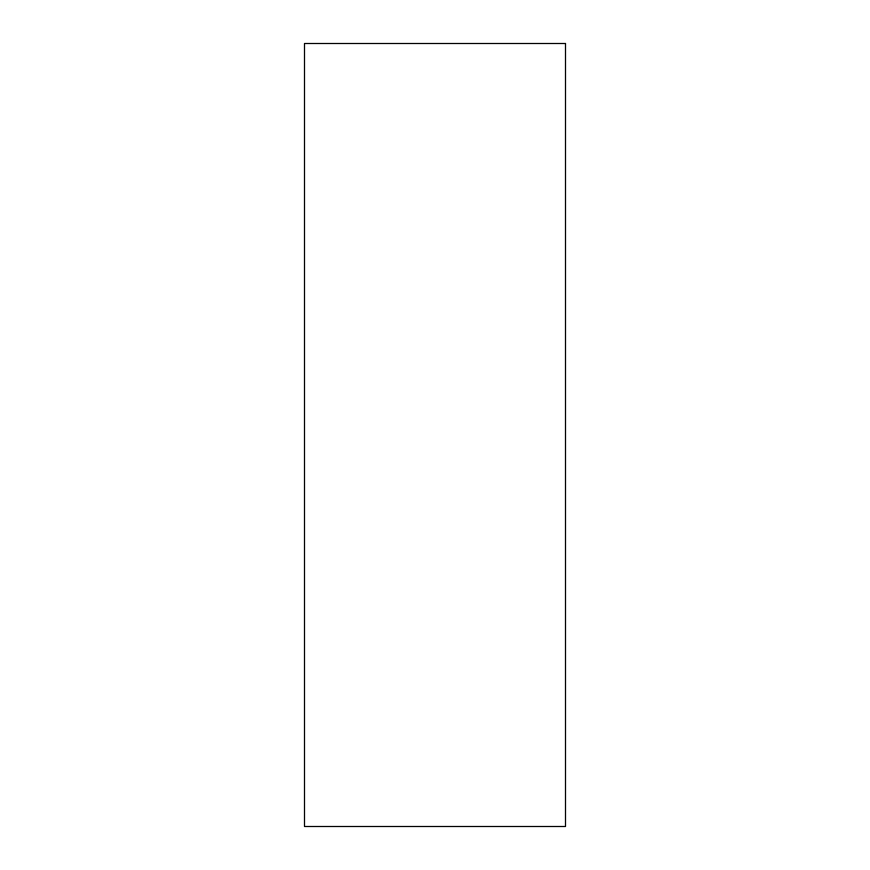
<?xml version="1.0" encoding="UTF-8"?>
<svg xmlns="http://www.w3.org/2000/svg" width="870" height="870" viewBox="0 0 870 870"><rect width="100%" height="100%" fill="white"/><g stroke="black" fill="none" stroke-linecap="round" stroke-linejoin="round"><path stroke-width="1.3" d="M565.5 43.5L304.5 43.5L304.5 826.5L565.5 826.5L565.5 43.5"/></g></svg>
